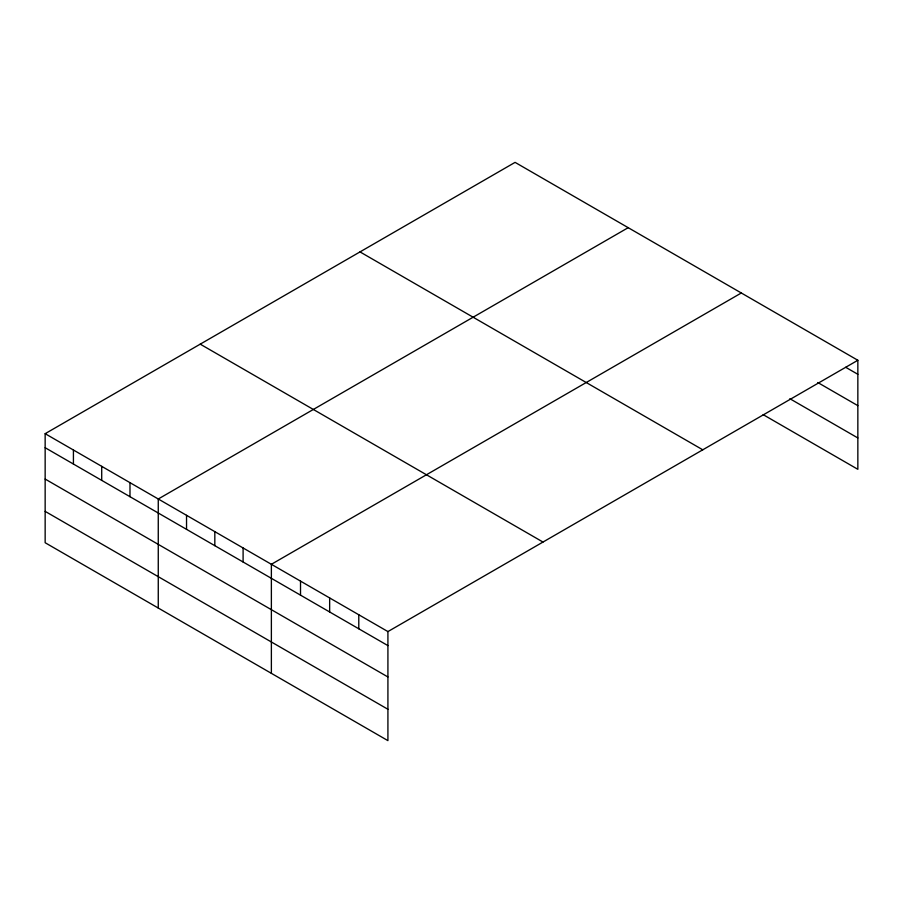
<?xml version="1.0" encoding="UTF-8"?>
<svg xmlns="http://www.w3.org/2000/svg" width="903" height="903" viewBox="0 0 903 903"><rect width="100%" height="100%" fill="white"/><g stroke="black" fill="none" stroke-linecap="round" stroke-linejoin="round"><path stroke-width="1.35" d="M857.85 360.274L515.082 162.371L45.15 433.688L45.15 542.726L387.918 740.629L387.918 631.581L857.85 360.274L857.85 469.312L763.159 414.646M628.195 227.68L158.262 498.998L158.262 608.035M741.307 292.99L271.374 564.296L271.374 673.345M845.705 367.295L857.85 374.293M817.791 382.522L857.85 405.65M789.865 398.708L857.85 437.955M360.004 251.903L702.771 449.807M200.229 344.156L542.996 542.048M45.15 433.688L387.918 631.581M45.15 447.719L387.918 645.611M45.15 479.064L387.918 676.968M45.15 511.369L387.918 709.273M358.784 614.762L358.784 628.793M329.651 597.944L329.651 611.963M300.518 581.114L300.518 595.145M243.099 547.974L243.099 562.005M214.824 531.641L214.824 545.672M186.537 515.32L186.537 529.35M129.987 482.665L129.987 496.695M101.712 466.343L101.712 480.362M73.425 450.01L73.425 464.04"/></g></svg>
